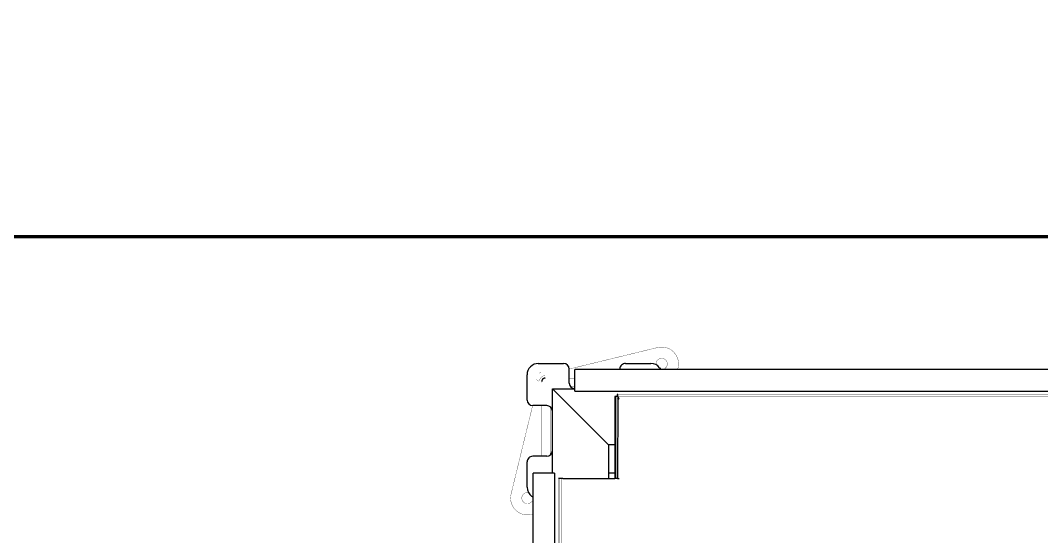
# Model space of a CAD drawing. Header units: millimetres. Extents: x -187347 to 135007, y -6415 to 292048.
# Drawn here: x -43623 to -41808, y 12890 to 13808 of the extents above; entities that cross this region are included whole.
import ezdxf

# ---------------------------------------------------------------- set-up
doc = ezdxf.new("R2010")
doc.units = ezdxf.units.MM
doc.header["$LTSCALE"] = 100
doc.layers.get('0').update_dxf_attribs({"lineweight": 18})
doc.layers.add('BORDER', color=4, linetype='Continuous', lineweight=70)
doc.layers.add('Layout Cabinplant', color=30, linetype='Continuous')

# ---------------------------------------------------------------- blocks, each defined once
blk = doc.blocks.new('A0-Frame')
at = {"layer": 'BORDER', "color": 252, "ltscale": 25}
blk.add_lwpolyline([(0, 83100), (117900, 83100), (117900, 0), (0, 0)], close=True, dxfattribs=at)
blk = doc.blocks.new('CP_Giblet area_New')
at = {"color": 0, "linetype": 'Continuous'}
for p, q in [((1496.7, -4351), (1496.7, -3918.5)), ((1496.7, -4351), (1496.7, -3918.5)), ((1534.7, -3918.5), (1534.7, -4351)), ((1534.7, -4308.3), (1537, -4309.4)), ((1545.7, -4326), (1545.7, -4371)), ((1384.7, -4341.2), (1381.9, -4341.2)), ((1384.6, -4487), (1384.7, -4341.2)), ((1384.7, -4341.2), (1388.6, -4341.2)), ((1388.6, -4487), (1388.6, -4341.2)), ((1388.6, -4341.2), (1389.8, -4341.2)), ((1481.9, -4341.2), (1389.8, -4341.2)), ((1389.8, -4487), (1389.8, -4341.2)), ((1389.8, -4350.8), (1390.7, -4351)), ((1390.7, -4351), (1400.7, -4351)), ((1400.7, -4401), (1400.7, -4341.2)), ((1481.9, -4341.2), (1484.6, -4341.2)), ((1484.6, -4341.2), (1488.6, -4341.2)), ((1488.6, -4341.2), (1489.8, -4341.2)), ((1496.7, -4351), (1515.7, -4351)), ((1500.7, -4351), (1500.7, -4501)), ((1515.7, -4351), (1534.7, -4351)), ((1510.7, -4381), (1535.7, -4381)), ((1389.8, -4401), (1400.7, -4401)), ((1408.7, -4409), (1400.7, -4401)), ((1400.7, -4401), (1408.7, -4409)), ((1492.7, -4493), (1408.7, -4409)), ((1408.7, -4409), (1492.7, -4493)), ((1381.9, -4483), (1384.6, -4487)), ((1384.7, -4485), (1381.9, -4483)), ((1510.7, -4471), (1535.7, -4471)), ((1545.7, -4481), (1545.7, -4526)), ((1460.7, -4497), (614.7, -4497)), ((1460.7, -4497), (614.7, -4497)), ((1384.6, -4487), (1388.6, -4487)), ((1384.6, -4487), (1384.6, -4491)), ((1384.6, -4491), (1385.8, -4491)), ((1385.8, -4491), (1385.8, -4487)), ((1388.6, -4487), (1389.8, -4487)), ((1460.7, -4497), (1460.7, -4510.1)), ((1500.7, -4501), (1460.7, -4501)), ((1500.7, -4501), (1492.7, -4493)), ((1492.7, -4493), (1500.7, -4501)), ((1460.7, -4510.1), (1460.7, -4535)), ((1470.7, -4511), (1470.7, -4536)), ((614.7, -4535), (1460.7, -4535)), ((1310.1, -4538.4), (1308.1, -4535)), ((1380.7, -4535), (1380.7, -4536)), ((1370.7, -4546), (1325.7, -4546)), ((1525.7, -4546), (1480.7, -4546))]:
    blk.add_line(p, q, dxfattribs=at)
at = {"color": 0, "linetype": 'Continuous', "const_width": 0.5}
for points in [[(1484.6, -3918.5), (1484.6, -4341.2)], [(1488.6, -4341.2), (1488.6, -3918.5)], [(1489.8, -4341.2), (1489.8, -3918.5)], [(1534.7, -4278.3), (1537.9, -4277.5)], [(1574.1, -4313.8), (1535.8, -4471)], [(1537.5, -4310), (1538.2, -4310.3)], [(1538.2, -4310.3), (1539.7, -4312)], [(1541.7, -4314.1), (1542.2, -4314.7)], [(1542.2, -4314.7), (1543.2, -4316.7)], [(1542.9, -4316.2), (1546.2, -4316.6)], [(1544.5, -4319.4), (1544.8, -4320.1)], [(1544.8, -4320.1), (1545.2, -4322.3)], [(1400.7, -4347), (1389.8, -4347)], [(1400.7, -4350), (1389.8, -4350)], [(1501.7, -4465.1), (1501.7, -4386.8)], [(1504.7, -4468.7), (1504.7, -4383.2)], [(1519.7, -4471), (1519.7, -4381)], [(1519.8, -4381), (1519.8, -4471)], [(1510.7, -4471), (1535.7, -4471)], [(1384.6, -4491), (610.5, -4491)], [(1384.6, -4487), (614.8, -4487)], [(1460.7, -4502), (1464.9, -4502)], [(1460.7, -4505), (1468.5, -4505)], [(1460.7, -4520), (1470.7, -4520)], [(1460.7, -4520.1), (1470.7, -4520.1)], [(1512.4, -4520.1), (1513.7, -4520.1)], [(1512.4, -4520), (1513.7, -4520)], [(1519.7, -4514), (1519.7, -4512.7)], [(1519.8, -4512.6), (1519.8, -4514)], [(1525.1, -4513.9), (1524.7, -4515.2)], [(1277.3, -4538.1), (1278.1, -4535)], [(1308.5, -4535.7), (1305.2, -4535.3)], [(1309.2, -4537.2), (1308.2, -4535.2)], [(1309.7, -4537.8), (1309.2, -4537.2)], [(1470.7, -4536.1), (1313.5, -4574.4)], [(1516.8, -4523.9), (1513.6, -4525.3)], [(1541.7, -4537.8), (1541.4, -4538.4)], [(1544.3, -4533.3), (1543.2, -4535.2)], [(1544.5, -4532.5), (1544.3, -4533.3)], [(1545.7, -4527.5), (1545.2, -4529.6)], [(1313.2, -4541.6), (1311.7, -4540)], [(1313.9, -4542), (1313.2, -4541.6)], [(1318.4, -4544.6), (1316.5, -4543.5)], [(1319.1, -4544.7), (1318.4, -4544.6)], [(1324.2, -4545.9), (1322, -4545.4)], [(1531.6, -4545.1), (1529.4, -4545.4)], [(1532.3, -4544.7), (1531.6, -4545.1)], [(1537, -4542.5), (1535, -4543.5)], [(1537.5, -4542), (1537, -4542.5)], [(1541.4, -4538.4), (1539.7, -4540)]]:
    blk.add_lwpolyline(points, dxfattribs=at)
for points in [[(1574.1, -4313.8, 0.562279), (1537.9, -4277.5)], [(1537.5, -4300, 0.246479), (1535.3, -4309.1)], [(1546.2, -4316.6, 1.448741), (1537.5, -4300)], [(1513.7, -4520.1, 0.414214), (1519.8, -4514)], [(1516.8, -4523.9, 0.150726), (1524.7, -4515.2)], [(1528.6, -4517.7, 0.098491), (1526.7, -4515)], [(1277.3, -4538.1, 0.562279), (1313.5, -4574.4)], [(1305.2, -4535.3, 1.905349), (1316.1, -4547.6)], [(1520.7, -4529.5, 0.098495), (1524, -4528.8)], [(1545.7, -4527.5, 0.018701), (1545.7, -4526)], [(1316.1, -4547.6, 0.121423), (1316.1, -4542.9)], [(1324.2, -4545.9, 0.018701), (1325.7, -4546)]]:
    blk.add_lwpolyline(points, format="xyb", dxfattribs=at)
at = {"color": 0, "linetype": 'Continuous'}
for centre, radius, start, end in [((1525.7, -4326), 20, 359.9999, 55.714), ((1535.7, -4371), 10, 270, 0), ((1510.7, -4391), 10, 90, 180), ((1510.7, -4461), 10, 180, 270), ((1535.7, -4481), 10, 0, 90), ((1460.7, -4511), 10, 0, 90), ((1370.7, -4536), 10, 270, 0), ((1480.7, -4536), 10, 180, 270), ((1525.7, -4526), 20, 270, 0), ((1325.7, -4526), 20, 218.5718, 270.0001)]:
    blk.add_arc(centre, radius, start, end, dxfattribs=at)
blk.add_spline([(1513.7, -4520), (1514.9, -4519.8), (1516, -4519.5), (1516.5, -4519.2), (1517, -4518.9), (1517.5, -4518.6), (1517.9, -4518.2), (1518.3, -4517.8), (1518.7, -4517.3), (1519, -4516.8), (1519.2, -4516.3), (1519.6, -4515.1), (1519.7, -4514)], degree=3, dxfattribs=at)

msp = doc.modelspace()

# ---------------------------------------------------------------- block references
msp.add_blockref('A0-Frame', (-97112.4, 13423.2))
at = {"layer": 'Layout Cabinplant', "rotation": 180}
msp.add_blockref('CP_Giblet area_New', (-41176.6, 8652.2, 0), dxfattribs=at)

doc.saveas('drawing.dxf')
